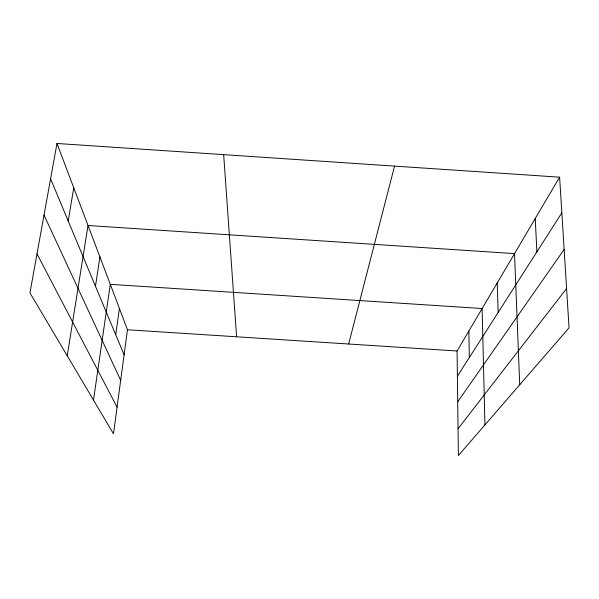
<?xml version="1.0" encoding="UTF-8"?>
<svg xmlns="http://www.w3.org/2000/svg" width="599" height="599" viewBox="0 0 599 599"><rect width="100%" height="100%" fill="white"/><g stroke="black" fill="none" stroke-linecap="round" stroke-linejoin="round"><path stroke-width="0.9" d="M56.98 143.468L127.475 329.757L113.488 433.833L29.95 292.866L56.98 143.468L559.616 177.177L569.05 327.84L458.385 455.532L457.082 350.992L559.616 177.177M115.727 334.774L119.403 308.418M93.496 400.102L110.283 284.33L482.128 308.53L484.928 424.908M95.466 286.27L99.921 256.934M67.245 355.806L88.023 225.501L514.526 253.609L519.722 384.76M68.181 220.934L73.774 187.854M348.655 344.006L394.554 166.11M457.396 376.187L561.847 212.817M457.711 401.779L564.138 249.446M458.048 428.749L566.587 288.531M127.475 329.757L457.082 350.992M37.003 253.871L117.067 407.163M44.019 215.108L120.684 380.313M50.586 178.794L124.105 354.84M223.659 154.647L236.598 336.788M535.229 218.515L536.891 251.842M497.222 282.945L498.143 312.453M468.852 331.037L469.324 357.528"/></g></svg>
